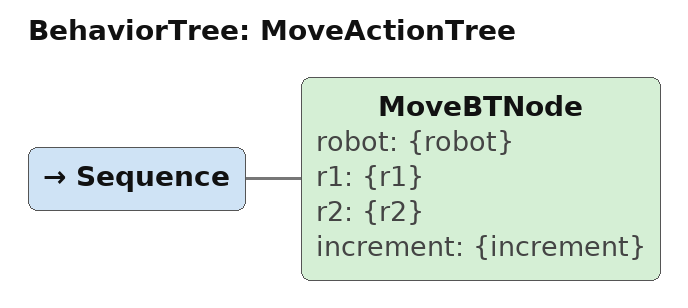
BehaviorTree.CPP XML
<?xml version="1.0"?>
<root main_tree_to_execute="MoveActionTree">
    <BehaviorTree ID="MoveActionTree">
        <Sequence>
            <MoveBTNode robot="{robot}" r1="{r1}" r2="{r2}" increment="{increment}"/>
        </Sequence>
    </BehaviorTree>
</root>
